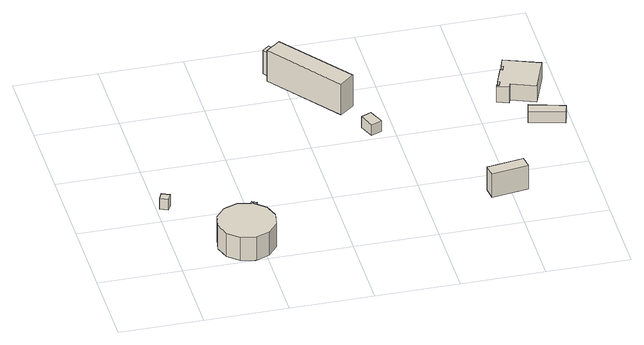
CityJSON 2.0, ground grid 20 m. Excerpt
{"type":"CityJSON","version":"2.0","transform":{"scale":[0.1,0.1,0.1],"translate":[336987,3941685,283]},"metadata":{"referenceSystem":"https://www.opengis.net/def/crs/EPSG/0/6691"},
"CityObjects":{
"building1":{"type":"Building","attributes":{"BuildingIDAttribute.prefecture":"14","BuildingIDAttribute.city":"14151","BuildingDetailAttribute.surveyYear":2015},"geometry":[{"type":"Solid","lod":"1","boundaries":[[[[0,1,2,3]],[[2,4,5,3]],[[1,6,4,2]],[[0,7,6,1]],[[3,5,7,0]],[[4,6,7,5]]]]}]},
"building2":{"type":"Building","attributes":{"measuredHeight":7.2,"BuildingIDAttribute.prefecture":"14","BuildingIDAttribute.city":"14151","BuildingDetailAttribute.surveyYear":2015},"geometry":[{"type":"Solid","lod":"1","boundaries":[[[[8,9,10,11,12,13,14,15,16,17,18,19]],[[18,20,21,19]],[[17,22,20,18]],[[16,23,22,17]],[[15,24,23,16]],[[14,25,24,15]],[[13,26,25,14]],[[12,27,26,13]],[[11,28,27,12]],[[10,29,28,11]],[[9,30,29,10]],[[8,31,30,9]],[[19,21,31,8]],[[20,22,23,24,25,26,27,28,29,30,31,21]]]]}]},
"building3":{"type":"Building","attributes":{"measuredHeight":3.3,"BuildingIDAttribute.prefecture":"14","BuildingIDAttribute.city":"14151","BuildingDetailAttribute.surveyYear":2015},"geometry":[{"type":"Solid","lod":"1","boundaries":[[[[32,33,34,35]],[[34,36,37,35]],[[33,38,36,34]],[[32,39,38,33]],[[35,37,39,32]],[[36,38,39,37]]]]}]},
"building4":{"type":"Building","attributes":{"measuredHeight":7.9,"BuildingIDAttribute.prefecture":"14","BuildingIDAttribute.city":"14151","BuildingDetailAttribute.surveyYear":2015},"geometry":[{"type":"Solid","lod":"1","boundaries":[[[[40,41,42,43]],[[42,44,45,43]],[[41,46,44,42]],[[40,47,46,41]],[[43,45,47,40]],[[44,46,47,45]]]]}]},
"building5":{"type":"Building","attributes":{"measuredHeight":9.1,"BuildingIDAttribute.prefecture":"14","BuildingIDAttribute.city":"14151","BuildingDetailAttribute.surveyYear":2015},"geometry":[{"type":"Solid","lod":"1","boundaries":[[[[48,49,50,51,52,53]],[[52,54,55,53]],[[51,56,54,52]],[[50,57,56,51]],[[49,58,57,50]],[[48,59,58,49]],[[53,55,59,48]],[[54,56,57,58,59,55]]]]}]},
"building6":{"type":"Building","attributes":{"BuildingIDAttribute.prefecture":"14","BuildingIDAttribute.city":"14151","BuildingDetailAttribute.surveyYear":2015},"geometry":[{"type":"Solid","lod":"1","boundaries":[[[[60,61,62,63]],[[62,64,65,63]],[[61,66,64,62]],[[60,67,66,61]],[[63,65,67,60]],[[64,66,67,65]]]]}]},
"building7":{"type":"Building","attributes":{"measuredHeight":7.2,"BuildingIDAttribute.prefecture":"14","BuildingIDAttribute.city":"14151","BuildingDetailAttribute.surveyYear":2015},"geometry":[{"type":"Solid","lod":"1","boundaries":[[[[68,69,70,71]],[[70,72,73,71]],[[69,74,72,70]],[[68,75,74,69]],[[71,73,75,68]],[[72,74,75,73]]]]}]},
"building8":{"type":"Building","attributes":{"usage":"402","storeysAboveGround":1,"BuildingIDAttribute.prefecture":"14","BuildingIDAttribute.city":"14151","BuildingDetailAttribute.totalFloorArea":24.94,"BuildingDetailAttribute.buildingFootprintArea":24.94,"BuildingDetailAttribute.buildingStructureType":"610","BuildingDetailAttribute.buildingStructureOrgType":"2","BuildingDetailAttribute.orgUsage":"72","BuildingDetailAttribute.surveyYear":2015},"geometry":[{"type":"Solid","lod":"1","boundaries":[[[[76,77,78,79]],[[78,80,81,79]],[[77,82,80,78]],[[76,83,82,77]],[[79,81,83,76]],[[80,82,83,81]]]]}]},
"building9":{"type":"Building","attributes":{"measuredHeight":5.5,"BuildingIDAttribute.prefecture":"14","BuildingIDAttribute.city":"14151","BuildingDetailAttribute.surveyYear":2015},"geometry":[{"type":"Solid","lod":"1","boundaries":[[[[84,85,86,87,88,89,90,91,92,93,94,95,96,97]],[[96,98,99,97]],[[95,100,98,96]],[[94,101,100,95]],[[93,102,101,94]],[[92,103,102,93]],[[91,104,103,92]],[[90,105,104,91]],[[89,106,105,90]],[[88,107,106,89]],[[87,108,107,88]],[[86,109,108,87]],[[85,110,109,86]],[[84,111,110,85]],[[97,99,111,84]],[[98,100,101,102,103,104,105,106,107,108,109,110,111,99]]]]}]}
},
"vertices":[
[27,230,30],[19,213,30],[0,222,30],[8,239,30],[0,222,60],[8,239,60],[19,213,60],[27,230,60],
[161,139,10],[196,132,10],[223,109,10],[235,76,10],[229,40,10],[206,13,10],[172,1,10],[137,8,10],[110,31,10],[98,65,10],[104,100,10],[127,127,10],[104,100,75],[127,127,75],[98,65,75],[110,31,75],[137,8,75],[172,1,75],[206,13,75],[229,40,75],[235,76,75],[223,109,75],[196,132,75],[161,139,75],
[198,154,34],[211,147,34],[204,134,34],[192,141,34],[204,134,64],[192,141,64],[211,147,64],[198,154,64],
[364,594,94],[346,580,94],[334,596,94],[351,610,94],[334,596,159],[351,610,159],[346,580,159],[364,594,159],
[505,432,88],[470,404,88],[338,574,88],[346,580,88],[364,594,88],[373,601,88],[364,594,173],[373,601,173],[346,580,173],[338,574,173],[470,404,173],[505,432,173],
[499,331,98],[524,342,98],[540,304,98],[514,294,98],[540,304,128],[514,294,128],[524,342,128],[499,331,128],
[817,82,64],[821,52,64],[733,39,64],[729,69,64],[733,39,129],[729,69,129],[821,52,129],[817,82,129],
[956,238,116],[949,212,116],[865,235,116],[872,261,116],[865,235,146],[872,261,146],[949,212,146],[956,238,146],
[821,327,119],[826,340,119],[820,342,119],[838,388,119],[844,385,119],[848,398,119],[843,399,119],[851,424,119],[937,391,119],[903,304,119],[846,326,119],[842,315,119],[814,325,119],[815,330,119],[814,325,163],[815,330,163],[842,315,163],[846,326,163],[903,304,163],[937,391,163],[851,424,163],[843,399,163],[848,398,163],[844,385,163],[838,388,163],[820,342,163],[826,340,163],[821,327,163]
]}
